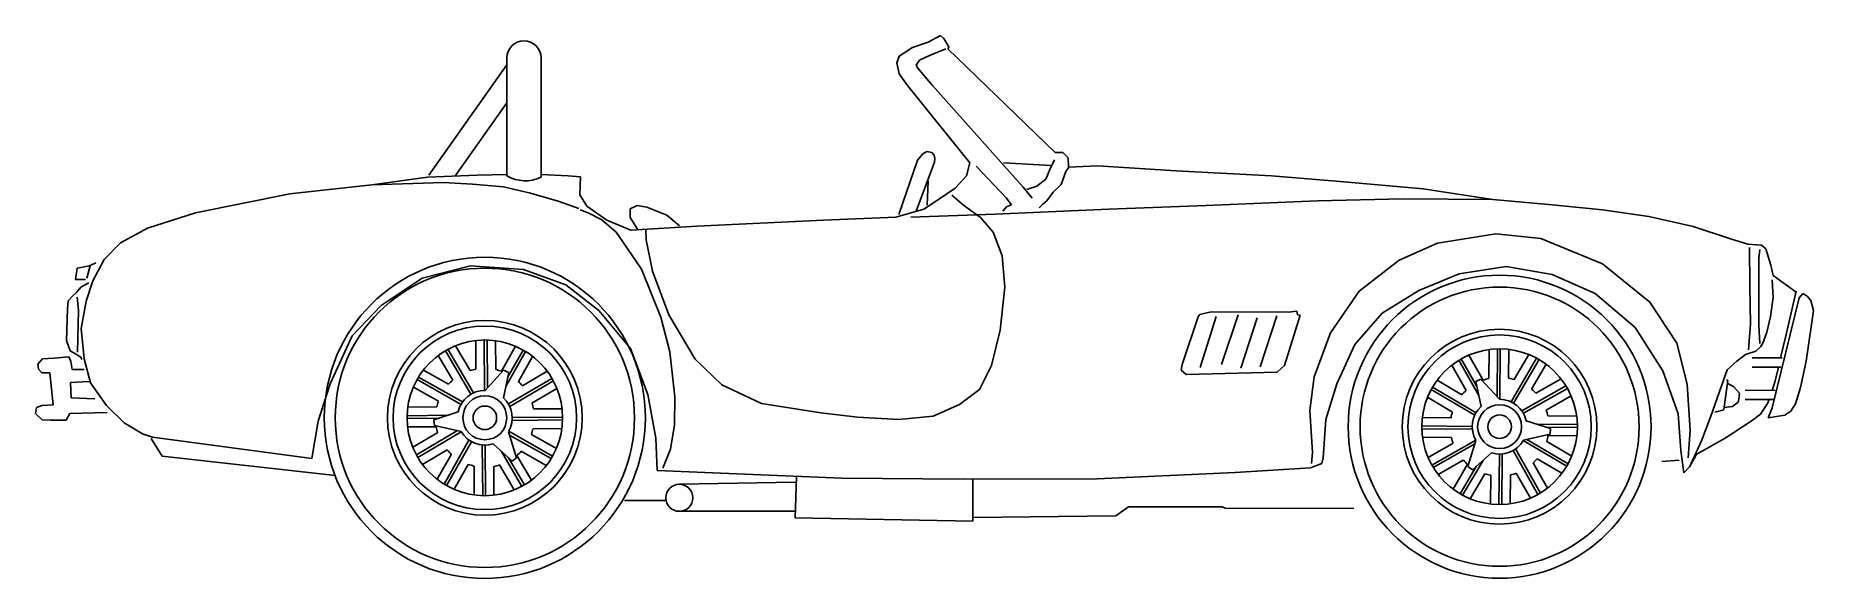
# Model space of a CAD drawing. Extents: x -4 to 0, y 0 to 1.22.
import ezdxf

# ---------------------------------------------------------------- set-up
doc = ezdxf.new("R2010")
doc.units = 0
doc.layers.get('0').update_dxf_attribs({"linetype": 'CONTINUOUS'})

msp = doc.modelspace()

# ---------------------------------------------------------------- linework, layer by layer
at = {"color": 0, "linetype": 'BYBLOCK'}
for p, q in [((-1.9937, 1.2077), (-2.0287, 1.1951)), ((-1.9662, 1.2222), (-1.9937, 1.2077)), ((-1.9587, 1.2156), (-1.9662, 1.2222)), ((-1.946, 1.1957), (-1.9587, 1.2156)), ((-2.9429, 1.1717), (-2.9429, 0.9062)), ((-2.8657, 0.9031), (-2.8657, 1.1717)), ((-2.0586, 1.1759), (-2.0643, 1.1608)), ((-2.0287, 1.1951), (-2.0586, 1.1759)), ((-2.0132, 1.1672), (-2.0204, 1.1554)), ((-1.991, 1.1775), (-2.0132, 1.1672)), ((-1.9537, 1.1921), (-1.991, 1.1775)), ((-1.9503, 1.1933), (-1.946, 1.1957)), ((-1.7072, 0.9591), (-1.9503, 1.1933)), ((-2.9429, 1.1563), (-3.1182, 0.908)), ((-2.0643, 1.1608), (-2.0588, 1.1358)), ((-2.0588, 1.1358), (-2.04, 1.1101)), ((-2.0204, 1.1554), (-2.0166, 1.1492)), ((-2.0166, 1.1492), (-1.9838, 1.1099)), ((-2.04, 1.1101), (-1.8996, 0.936)), ((-1.9838, 1.1099), (-1.7799, 0.881)), ((-2.9429, 1.0706), (-3.0582, 0.9072)), ((-2.0176, 0.9414), (-2.06, 0.8197)), ((-2.0206, 0.8267), (-1.9794, 0.9369)), ((-2.006, 0.9559), (-2.0176, 0.9414)), ((-1.9965, 0.9611), (-2.006, 0.9559)), ((-1.9854, 0.9586), (-1.9965, 0.9611)), ((-1.9802, 0.9526), (-1.9854, 0.9586)), ((-1.9789, 0.9454), (-1.9802, 0.9526)), ((-1.9794, 0.9369), (-1.9789, 0.9454)), ((-1.8996, 0.936), (-1.9073, 0.9063)), ((-1.8855, 0.9284), (-1.8183, 0.8567)), ((-1.7168, 0.9294), (-1.824, 0.9356)), ((-1.7288, 0.8987), (-1.7187, 0.9223)), ((-1.7187, 0.9223), (-1.7092, 0.9426)), ((-1.6902, 0.959), (-1.7072, 0.9591)), ((-1.6784, 0.9467), (-1.6902, 0.959)), ((-1.6838, 0.9164), (-1.6771, 0.9263)), ((-1.6776, 0.9263), (-1.6784, 0.9467)), ((-1.6114, 0.9288), (-1.6776, 0.9263)), ((-1.4352, 0.9175), (-1.6114, 0.9288)), ((-3.2471, 0.8863), (-3.4319, 0.866)), ((-3.1213, 0.9031), (-3.2471, 0.8863)), ((-3.0854, 0.8911), (-3.2471, 0.8863)), ((-3.0098, 0.9077), (-3.1213, 0.9031)), ((-3.0203, 0.8875), (-3.0854, 0.8911)), ((-2.9503, 0.8819), (-3.0203, 0.8875)), ((-2.9429, 0.9092), (-3.0098, 0.9077)), ((-2.8895, 0.8674), (-2.9503, 0.8819)), ((-2.8047, 0.9067), (-2.8657, 0.9094)), ((-2.7768, 0.9042), (-2.8047, 0.9067)), ((-2.7768, 0.9042), (-2.7781, 0.8636)), ((-1.9961, 0.8405), (-1.9934, 0.8946)), ((-1.9073, 0.9063), (-1.9325, 0.8785)), ((-1.7714, 0.8758), (-1.7487, 0.8832)), ((-1.7487, 0.8832), (-1.7288, 0.8987)), ((-1.7119, 0.8698), (-1.6943, 0.8867)), ((-1.6943, 0.8867), (-1.6838, 0.9164)), ((-1.2203, 0.9068), (-1.4352, 0.9175)), ((-1.0654, 0.894), (-1.2203, 0.9068)), ((-0.8783, 0.8773), (-1.0654, 0.894)), ((-3.4319, 0.866), (-3.6438, 0.8234)), ((-2.8272, 0.8491), (-2.8895, 0.8674)), ((-2.7805, 0.8328), (-2.8272, 0.8491)), ((-2.7781, 0.8636), (-2.7622, 0.8382)), ((-1.97, 0.8532), (-2.0032, 0.8312)), ((-1.9325, 0.8785), (-1.97, 0.8532)), ((-1.9402, 0.863), (-1.9138, 0.8401)), ((-1.8183, 0.8567), (-1.8056, 0.841)), ((-1.7799, 0.881), (-1.759, 0.8562)), ((-1.7437, 0.8341), (-1.7352, 0.8425)), ((-1.7352, 0.8425), (-1.7266, 0.85)), ((-1.7266, 0.85), (-1.7119, 0.8698)), ((-1.1166, 0.8502), (-1.3671, 0.8397)), ((-0.9238, 0.8544), (-1.1166, 0.8502)), ((-0.722, 0.8533), (-0.9238, 0.8544)), ((-0.7518, 0.8577), (-0.8783, 0.8773)), ((-0.722, 0.8533), (-0.7518, 0.8577)), ((-0.5879, 0.8408), (-0.722, 0.8533)), ((-3.6438, 0.8234), (-3.7523, 0.7886)), ((-2.7583, 0.8223), (-2.7772, 0.83)), ((-2.7622, 0.8382), (-2.7178, 0.8065)), ((-2.7286, 0.807), (-2.7583, 0.8223)), ((-2.6967, 0.7795), (-2.7286, 0.807)), ((-2.7178, 0.8065), (-2.6638, 0.7842)), ((-2.6646, 0.8318), (-2.6647, 0.8124)), ((-2.6647, 0.8124), (-2.6481, 0.786)), ((-2.6495, 0.8393), (-2.6646, 0.8318)), ((-2.6273, 0.8359), (-2.6495, 0.8393)), ((-2.5825, 0.8177), (-2.6273, 0.8359)), ((-2.5535, 0.7942), (-2.5825, 0.8177)), ((-2.2296, 0.8068), (-2.5137, 0.7932)), ((-2.0661, 0.8135), (-2.2296, 0.8068)), ((-2.0032, 0.8312), (-2.0661, 0.8135)), ((-1.8426, 0.8199), (-2.033, 0.8134)), ((-1.9138, 0.8401), (-1.8757, 0.8125)), ((-1.8757, 0.8125), (-1.847, 0.7793)), ((-1.5864, 0.8314), (-1.8426, 0.8199)), ((-1.817, 0.8368), (-1.8255, 0.8269)), ((-1.8056, 0.841), (-1.817, 0.8368)), ((-1.3671, 0.8397), (-1.5864, 0.8314)), ((-0.4745, 0.8298), (-0.5879, 0.8408)), ((-0.3702, 0.8151), (-0.4745, 0.8298)), ((-0.2701, 0.7924), (-0.3702, 0.8151)), ((-3.7523, 0.7886), (-3.8129, 0.7557)), ((-2.6816, 0.7581), (-2.6967, 0.7795)), ((-2.5137, 0.7932), (-2.6638, 0.7842)), ((-2.6287, 0.7621), (-2.6295, 0.7843)), ((-2.6144, 0.6921), (-2.6287, 0.7621)), ((-1.847, 0.7793), (-1.827, 0.7263)), ((-0.7149, 0.7758), (-0.8459, 0.7552)), ((-0.6138, 0.7653), (-0.7149, 0.7758)), ((-0.4747, 0.7084), (-0.6138, 0.7653)), ((-0.1866, 0.7645), (-0.2701, 0.7924)), ((-0.1475, 0.7525), (-0.1866, 0.7645)), ((-3.8129, 0.7557), (-3.8496, 0.7179)), ((-2.6394, 0.696), (-2.6816, 0.7581)), ((-1.827, 0.7263), (-1.8212, 0.6558)), ((-0.8459, 0.7552), (-0.933, 0.7169)), ((-0.1163, 0.75), (-0.1475, 0.7525)), ((-0.1437, 0.745), (-0.1427, 0.659)), ((-0.12, 0.7403), (-0.1224, 0.7208)), ((-0.1069, 0.7424), (-0.1163, 0.75)), ((-0.0953, 0.7055), (-0.1069, 0.7424)), ((-3.9145, 0.6733), (-3.911, 0.6988)), ((-3.911, 0.6988), (-3.894, 0.7016)), ((-3.894, 0.7016), (-3.8817, 0.7048)), ((-3.8889, 0.676), (-3.8812, 0.7039)), ((-3.8817, 0.7048), (-3.8684, 0.7109)), ((-3.8496, 0.7179), (-3.8753, 0.6698)), ((-3.1333, 0.6764), (-3.0245, 0.7037)), ((-3.0245, 0.7037), (-2.9055, 0.6955)), ((-2.9055, 0.6955), (-2.8102, 0.661)), ((-2.5956, 0.5885), (-2.6394, 0.696)), ((-2.5776, 0.5936), (-2.6144, 0.6921)), ((-0.933, 0.7169), (-1.0227, 0.6465)), ((-0.888, 0.6486), (-0.7971, 0.6855)), ((-0.7971, 0.6855), (-0.6916, 0.702)), ((-0.6916, 0.702), (-0.5878, 0.6844)), ((-0.5878, 0.6844), (-0.4911, 0.6414)), ((-0.3679, 0.6218), (-0.4747, 0.7084)), ((-0.1224, 0.7208), (-0.1224, 0.57)), ((-0.0902, 0.6818), (-0.0953, 0.7055)), ((-0.0384, 0.6447), (-0.0902, 0.6818)), ((-3.9203, 0.636), (-3.9127, 0.6431)), ((-3.8922, 0.6732), (-3.9145, 0.6733)), ((-3.9127, 0.6431), (-3.9027, 0.6558)), ((-3.9027, 0.6558), (-3.8847, 0.6656)), ((-3.8753, 0.6698), (-3.8906, 0.6241)), ((-3.2258, 0.6145), (-3.1333, 0.6764)), ((-2.8102, 0.661), (-2.7358, 0.6034)), ((-1.8212, 0.6558), (-1.8312, 0.559)), ((-1.0227, 0.6465), (-1.087, 0.5533)), ((-0.971, 0.5971), (-0.888, 0.6486)), ((-0.4911, 0.6414), (-0.4012, 0.5653)), ((-0.1427, 0.659), (-0.1412, 0.5725)), ((-0.0921, 0.6724), (-0.0904, 0.6322)), ((-0.0447, 0.6178), (-0.0384, 0.6466)), ((-0.0384, 0.6466), (-0.0384, 0.6447)), ((-0.0233, 0.6413), (-0.0318, 0.6318)), ((-0.0233, 0.6413), (-0.0139, 0.6356)), ((-3.9345, 0.5359), (-3.9328, 0.6073)), ((-3.9328, 0.6073), (-3.9308, 0.6252)), ((-3.9308, 0.6252), (-3.9203, 0.636)), ((-3.9077, 0.6038), (-3.9104, 0.6336)), ((-3.9101, 0.5094), (-3.9077, 0.6038)), ((-3.8906, 0.6241), (-3.9013, 0.5627)), ((-3.2914, 0.5463), (-3.2258, 0.6145)), ((-2.7358, 0.6034), (-2.664, 0.518)), ((-1.1826, 0.5996), (-1.1633, 0.6014)), ((-1.1633, 0.6014), (-1.1614, 0.5938)), ((-0.3069, 0.5298), (-0.3679, 0.6218)), ((-0.0904, 0.6322), (-0.0959, 0.5897)), ((-0.0318, 0.6318), (-0.0921, 0.3842)), ((-0.0611, 0.5489), (-0.0447, 0.6178)), ((-0.0139, 0.6356), (-0.0054, 0.6261)), ((-0.0054, 0.6261), (0.0006, 0.6029)), ((0.0006, 0.6029), (-0.0035, 0.5718)), ((-3.9013, 0.5627), (-3.8951, 0.4942)), ((-2.5757, 0.51), (-2.5956, 0.5885)), ((-2.5186, 0.4936), (-2.5776, 0.5936)), ((-1.4214, 0.4813), (-1.3854, 0.5888)), ((-1.3854, 0.5888), (-1.3816, 0.594)), ((-1.3816, 0.594), (-1.3561, 0.6005)), ((-1.3808, 0.4749), (-1.3452, 0.5896)), ((-1.3561, 0.6005), (-1.1826, 0.5996)), ((-1.3331, 0.4813), (-1.2951, 0.5936)), ((-1.2896, 0.4735), (-1.2526, 0.5867)), ((-1.2457, 0.4761), (-1.2082, 0.5912)), ((-1.1557, 0.5928), (-1.1908, 0.4792)), ((-1.1614, 0.5938), (-1.1557, 0.5928)), ((-1.0328, 0.5265), (-0.971, 0.5971)), ((-0.4012, 0.5653), (-0.3389, 0.4676)), ((-0.1412, 0.5725), (-0.1458, 0.5144)), ((-0.1224, 0.57), (-0.12, 0.5286)), ((-0.0959, 0.5897), (-0.1046, 0.5543)), ((-0.0035, 0.5718), (-0.0157, 0.4891)), ((-3.9262, 0.5127), (-3.9345, 0.5359)), ((-3.3406, 0.4383), (-3.2914, 0.5463)), ((-3.0253, 0.4678), (-3.0584, 0.5239)), ((-3.0123, 0.471), (-3.0128, 0.5356)), ((-2.9928, 0.4232), (-2.9938, 0.5368)), ((-2.9865, 0.4291), (-2.9874, 0.5369)), ((-2.9678, 0.4701), (-2.9684, 0.5352)), ((-2.9549, 0.4663), (-2.923, 0.5226)), ((-1.8312, 0.559), (-1.851, 0.4793)), ((-1.087, 0.5533), (-1.1239, 0.4542)), ((-1.0729, 0.4384), (-1.0328, 0.5265)), ((-0.2838, 0.4371), (-0.3069, 0.5298)), ((-0.1184, 0.5213), (-0.1293, 0.5119)), ((-0.1132, 0.5298), (-0.1184, 0.5213)), ((-0.1046, 0.5543), (-0.1132, 0.5298)), ((-0.1132, 0.5298), (-0.1132, 0.5298)), ((-0.0733, 0.4964), (-0.0611, 0.5489)), ((-3.9996, 0.4824), (-3.9891, 0.4946)), ((-3.9977, 0.4715), (-3.9996, 0.4824)), ((-3.9891, 0.4946), (-3.9622, 0.4959)), ((-3.9622, 0.4959), (-3.9295, 0.4991)), ((-3.9295, 0.4991), (-3.9253, 0.4882)), ((-3.9196, 0.5085), (-3.9262, 0.5127)), ((-3.9253, 0.4882), (-3.9221, 0.4702)), ((-3.9026, 0.4984), (-3.9196, 0.5085)), ((-3.8998, 0.4932), (-3.9026, 0.4984)), ((-3.8951, 0.4942), (-3.8807, 0.4402)), ((-3.0643, 0.4463), (-3.0971, 0.502)), ((-3.0236, 0.4147), (-3.0812, 0.5126)), ((-3.0179, 0.4176), (-3.0758, 0.5158)), ((-2.9452, 0.4318), (-2.9004, 0.511)), ((-2.9409, 0.4524), (-2.906, 0.5141)), ((-2.9168, 0.4433), (-2.8848, 0.5)), ((-2.664, 0.518), (-2.6253, 0.4143)), ((-2.5644, 0.4088), (-2.5757, 0.51)), ((-2.4584, 0.4357), (-2.5186, 0.4936)), ((-1.4234, 0.469), (-1.4214, 0.4813)), ((-0.7534, 0.4119), (-0.7982, 0.4911)), ((-0.7577, 0.4324), (-0.7927, 0.4942)), ((-0.7437, 0.4464), (-0.7756, 0.5027)), ((-0.7308, 0.4501), (-0.7302, 0.5153)), ((-0.7121, 0.4092), (-0.7112, 0.517)), ((-0.7058, 0.4033), (-0.7048, 0.5169)), ((-0.6863, 0.451), (-0.6858, 0.5157)), ((-0.6807, 0.3977), (-0.6229, 0.4959)), ((-0.6751, 0.3948), (-0.6174, 0.4927)), ((-0.6733, 0.4478), (-0.6402, 0.504)), ((-0.6343, 0.4264), (-0.6015, 0.4821)), ((-0.172, 0.489), (-0.1934, 0.4697)), ((-0.1525, 0.5045), (-0.172, 0.489)), ((-0.1293, 0.5119), (-0.1525, 0.5045)), ((-0.0695, 0.4963), (-0.1371, 0.4967)), ((-0.0157, 0.4891), (-0.0287, 0.4296)), ((-3.9902, 0.463), (-3.9977, 0.4715)), ((-3.9723, 0.4629), (-3.9902, 0.463)), ((-3.9651, 0.3906), (-3.9723, 0.4629)), ((-3.9256, 0.4414), (-3.884, 0.4431)), ((-3.9244, 0.4064), (-3.9256, 0.4414)), ((-3.9221, 0.4702), (-3.8952, 0.4701)), ((-3.0459, 0.3919), (-3.1448, 0.4479)), ((-3.0425, 0.3973), (-3.1417, 0.4534)), ((-3.074, 0.437), (-3.1307, 0.4691)), ((-2.9919, 0.4232), (-2.9501, 0.4686)), ((-2.9386, 0.4633), (-2.9505, 0.4069)), ((-2.9501, 0.4686), (-2.9386, 0.4633)), ((-2.9391, 0.3929), (-2.8412, 0.4505)), ((-2.9362, 0.3872), (-2.838, 0.4451)), ((-2.9075, 0.4336), (-2.8518, 0.4664)), ((-1.851, 0.4793), (-1.8777, 0.4255)), ((-1.4121, 0.459), (-1.4234, 0.469)), ((-1.2074, 0.4646), (-1.4121, 0.459)), ((-1.1908, 0.4792), (-1.2074, 0.4646)), ((-1.1239, 0.4542), (-1.1337, 0.3782)), ((-0.7911, 0.4137), (-0.8468, 0.4465)), ((-0.7818, 0.4234), (-0.8139, 0.4801)), ((-0.7485, 0.4486), (-0.76, 0.4433)), ((-0.76, 0.4433), (-0.7481, 0.387)), ((-0.7067, 0.4033), (-0.7485, 0.4486)), ((-0.6246, 0.4171), (-0.5679, 0.4491)), ((-0.3389, 0.4676), (-0.3044, 0.3706)), ((-0.1934, 0.4697), (-0.2116, 0.4188)), ((-0.1925, 0.4456), (-0.2014, 0.3804)), ((-0.1954, 0.4475), (-0.1925, 0.4456)), ((-0.073, 0.4759), (-0.1372, 0.4759)), ((-0.0925, 0.4234), (-0.0853, 0.4446)), ((-0.0853, 0.4446), (-0.078, 0.4759)), ((-3.8705, 0.4047), (-3.9244, 0.4064)), ((-3.8807, 0.4402), (-3.8446, 0.389)), ((-3.3675, 0.3544), (-3.3406, 0.4383)), ((-3.097, 0.399), (-3.1533, 0.4308)), ((-2.8861, 0.3947), (-2.8299, 0.4277)), ((-2.6253, 0.4143), (-2.6074, 0.3155)), ((-2.5647, 0.3459), (-2.5644, 0.4088)), ((-2.3693, 0.3941), (-2.4584, 0.4357)), ((-1.8777, 0.4255), (-1.9228, 0.3918)), ((-1.0979, 0.3577), (-1.0729, 0.4384)), ((-0.8125, 0.3747), (-0.8687, 0.4078)), ((-0.7624, 0.3673), (-0.8606, 0.4251)), ((-0.7595, 0.3729), (-0.8574, 0.4306)), ((-0.6561, 0.3774), (-0.5569, 0.4335)), ((-0.6527, 0.372), (-0.5538, 0.4279)), ((-0.6016, 0.379), (-0.5453, 0.4109)), ((-0.2772, 0.3331), (-0.2838, 0.4371)), ((-0.2116, 0.4188), (-0.2303, 0.365)), ((-0.1921, 0.439), (-0.179, 0.4316)), ((-0.179, 0.4316), (-0.1662, 0.4168)), ((-0.1662, 0.4168), (-0.1682, 0.3973)), ((-0.0889, 0.4029), (-0.1531, 0.4029)), ((-0.0854, 0.4233), (-0.153, 0.4237)), ((-0.1026, 0.3936), (-0.0994, 0.4029)), ((-0.0287, 0.4296), (-0.0397, 0.3933)), ((-4.0044, 0.3714), (-4.0024, 0.3846)), ((-3.9893, 0.3567), (-4.0044, 0.3714)), ((-4.0024, 0.3846), (-3.9892, 0.3897)), ((-3.9892, 0.3897), (-3.9651, 0.3906)), ((-3.9269, 0.3715), (-3.9355, 0.3564)), ((-3.8428, 0.3739), (-3.9269, 0.3715)), ((-3.8446, 0.389), (-3.8046, 0.3505)), ((-3.0766, 0.3672), (-3.1676, 0.3664)), ((-3.0966, 0.3607), (-3.1675, 0.3601)), ((-3.1008, 0.386), (-3.1659, 0.3855)), ((-3.1072, 0.3572), (-3.0524, 0.3751)), ((-2.9306, 0.3621), (-2.817, 0.3631)), ((-2.8829, 0.3816), (-2.8182, 0.3822)), ((-2.2352, 0.3731), (-2.3693, 0.3941)), ((-2.1526, 0.3632), (-2.2352, 0.3731)), ((-2.06, 0.3575), (-2.1526, 0.3632)), ((-1.982, 0.3651), (-2.06, 0.3575)), ((-1.9228, 0.3918), (-1.982, 0.3651)), ((-1.1337, 0.3782), (-1.1281, 0.2832)), ((-0.8158, 0.3616), (-0.8804, 0.3622)), ((-0.5979, 0.3661), (-0.5327, 0.3655)), ((-0.3044, 0.3706), (-0.2983, 0.2883)), ((-0.2303, 0.365), (-0.2514, 0.3098)), ((-0.2033, 0.3786), (-0.2217, 0.3744)), ((-0.2014, 0.3804), (-0.2033, 0.3786)), ((-0.1817, 0.3872), (-0.2002, 0.3852)), ((-0.1682, 0.3973), (-0.1817, 0.3872)), ((-0.1377, 0.3555), (-0.1183, 0.3696)), ((-0.1183, 0.3696), (-0.1026, 0.3936)), ((-0.0921, 0.3842), (-0.1016, 0.3619)), ((-0.0639, 0.3679), (-0.1016, 0.3619)), ((-0.0504, 0.3763), (-0.0639, 0.3679)), ((-0.0397, 0.3933), (-0.0504, 0.3763)), ((-3.9704, 0.3566), (-3.9893, 0.3567)), ((-3.9355, 0.3564), (-3.9704, 0.3566)), ((-3.8046, 0.3505), (-3.7632, 0.3257)), ((-3.7632, 0.3257), (-3.741, 0.318)), ((-3.3821, 0.2703), (-3.3675, 0.3544)), ((-3.1017, 0.3416), (-3.1663, 0.341)), ((-3.0984, 0.3285), (-3.1546, 0.2955)), ((-3.0536, 0.3328), (-3.1465, 0.2781)), ((-3.0454, 0.3303), (-3.1433, 0.2726)), ((-3.106, 0.3446), (-3.1072, 0.3572)), ((-3.0458, 0.3311), (-3.106, 0.3446)), ((-2.939, 0.3304), (-2.9207, 0.2716)), ((-2.9386, 0.3312), (-2.8397, 0.2753)), ((-2.9367, 0.3228), (-2.8428, 0.2697)), ((-2.9309, 0.3558), (-2.8169, 0.3568)), ((-2.8875, 0.3242), (-2.8312, 0.2924)), ((-2.8838, 0.3371), (-2.8186, 0.3377)), ((-2.574, 0.2907), (-2.5647, 0.3459)), ((-1.1035, 0.2717), (-1.0979, 0.3577)), ((-0.7677, 0.3358), (-0.8817, 0.3368)), ((-0.768, 0.3422), (-0.8816, 0.3432)), ((-0.6528, 0.3111), (-0.5926, 0.3246)), ((-0.5915, 0.3373), (-0.6462, 0.3551)), ((-0.622, 0.3472), (-0.531, 0.3465)), ((-0.602, 0.3407), (-0.5311, 0.3401)), ((-0.597, 0.3216), (-0.5323, 0.3211)), ((-0.5926, 0.3246), (-0.5915, 0.3373)), ((-0.2818, 0.2712), (-0.2772, 0.3331)), ((-0.1984, 0.3157), (-0.1377, 0.3555)), ((-3.719, 0.2754), (-3.7443, 0.3147)), ((-3.741, 0.318), (-3.3821, 0.2703)), ((-3.077, 0.2896), (-3.1327, 0.2567)), ((-3.028, 0.3113), (-3.0841, 0.2122)), ((-3.0226, 0.3079), (-3.0786, 0.209)), ((-2.9981, 0.3002), (-2.9971, 0.1863)), ((-2.9917, 0.2999), (-2.9907, 0.1863)), ((-2.931, 0.2643), (-2.9739, 0.3027)), ((-2.955, 0.2857), (-2.9088, 0.2073)), ((-2.9105, 0.2862), (-2.8538, 0.2541)), ((-2.6074, 0.3155), (-2.604, 0.2431)), ((-2.5912, 0.2483), (-2.574, 0.2907)), ((-1.1281, 0.2832), (-1.1301, 0.2586)), ((-0.8148, 0.3172), (-0.88, 0.3177)), ((-0.8111, 0.3043), (-0.8674, 0.2724)), ((-0.76, 0.3113), (-0.8589, 0.2553)), ((-0.7619, 0.3029), (-0.8558, 0.2498)), ((-0.7596, 0.3105), (-0.7779, 0.2517)), ((-0.7676, 0.2443), (-0.7247, 0.2828)), ((-0.676, 0.288), (-0.62, 0.1891)), ((-0.6706, 0.2914), (-0.6145, 0.1922)), ((-0.6532, 0.3103), (-0.5553, 0.2527)), ((-0.645, 0.3129), (-0.5521, 0.2581)), ((-0.6002, 0.3086), (-0.544, 0.2755)), ((-0.2983, 0.2883), (-0.2914, 0.2377)), ((-0.2514, 0.3098), (-0.2753, 0.2575)), ((-0.2633, 0.2787), (-0.1984, 0.3157)), ((-3.3289, 0.2318), (-3.719, 0.2754)), ((-3.0677, 0.2799), (-3.0998, 0.2232)), ((-3.0296, 0.2568), (-3.0615, 0.2006)), ((-3.0167, 0.2531), (-3.0162, 0.1879)), ((-2.9723, 0.2522), (-2.9717, 0.1875)), ((-2.9592, 0.2554), (-2.9261, 0.1993)), ((-2.9393, 0.2717), (-2.9033, 0.2106)), ((-2.9207, 0.2716), (-2.931, 0.2643)), ((-2.9202, 0.2768), (-2.8874, 0.2211)), ((-2.604, 0.2431), (-2.407, 0.2346)), ((-1.3022, 0.2387), (-1.132, 0.2492)), ((-1.132, 0.2492), (-1.1069, 0.2585)), ((-1.1069, 0.2585), (-1.1035, 0.2717)), ((-0.7881, 0.2662), (-0.8448, 0.2341)), ((-0.7784, 0.2569), (-0.8112, 0.2012)), ((-0.7593, 0.2517), (-0.7953, 0.1906)), ((-0.7437, 0.2658), (-0.7898, 0.1874)), ((-0.7779, 0.2517), (-0.7676, 0.2443)), ((-0.7069, 0.28), (-0.7079, 0.1664)), ((-0.7005, 0.2803), (-0.7015, 0.1663)), ((-0.6309, 0.2599), (-0.5988, 0.2032)), ((-0.6216, 0.2696), (-0.5659, 0.2368)), ((-0.3017, 0.2661), (-0.3409, 0.2635)), ((-0.2914, 0.2377), (-0.2786, 0.2514)), ((-0.2786, 0.2514), (-0.2648, 0.2754)), ((-0.2648, 0.2754), (-0.2633, 0.2787)), ((-2.5539, 0.2119), (-2.2923, 0.2169)), ((-2.407, 0.2346), (-2.1883, 0.2259)), ((-2.2936, 0.1362), (-2.2902, 0.2281)), ((-2.1883, 0.2259), (-1.9137, 0.2235)), ((-1.9137, 0.2235), (-1.6127, 0.2243)), ((-1.8929, 0.2223), (-1.8929, 0.1289)), ((-1.3022, 0.2387), (-1.6127, 0.2243)), ((-0.7394, 0.2355), (-0.7725, 0.1793)), ((-0.7264, 0.2322), (-0.7269, 0.1676)), ((-0.6819, 0.2331), (-0.6825, 0.168)), ((-0.669, 0.2369), (-0.6371, 0.1806)), ((-2.5844, 0.1755), (-2.6776, 0.1755)), ((-1.5422, 0.1611), (-1.5711, 0.1409)), ((-1.3314, 0.1609), (-1.5422, 0.1611)), ((-1.3243, 0.158), (-1.3314, 0.1609)), ((-2.2917, 0.1513), (-2.5544, 0.1511)), ((-1.8929, 0.1289), (-2.2936, 0.1362)), ((-1.5711, 0.1409), (-1.8929, 0.1374)), ((-1.0347, 0.1575), (-1.3243, 0.158))]:
    msp.add_line(p, q, dxfattribs=at)
for centre, radius in [((-2.9923, 0.3616), 0.3616), ((-2.9923, 0.3616), 0.337), ((-0.7064, 0.3416), 0.3411), ((-0.7064, 0.3416), 0.3143), ((-2.9923, 0.3616), 0.2193), ((-2.9923, 0.3616), 0.2066), ((-0.7064, 0.3416), 0.2193), ((-2.9923, 0.3616), 0.1753), ((-0.7064, 0.3416), 0.2066), ((-0.7064, 0.3416), 0.1753), ((-2.9923, 0.3616), 0.0494), ((-2.9923, 0.3616), 0.0265), ((-0.7064, 0.3416), 0.0494), ((-0.7064, 0.3416), 0.0265), ((-2.5542, 0.1815), 0.0304)]:
    msp.add_circle(centre, radius, dxfattribs=at)
for centre, radius, start, end in [((-2.9043, 1.1717), 0.0386, 0, 180), ((-2.9013, 0.9804), 0.0851, 240.6981, 294.7246), ((-2.9923, 0.3616), 0.1112, 130.363, 137.2977), ((-2.9923, 0.3616), 0.1112, 100.363, 107.2977), ((-2.9923, 0.3616), 0.1112, 70.363, 77.2977), ((-2.9923, 0.3616), 0.1112, 40.363, 47.2977), ((-0.7064, 0.3416), 0.1112, 102.7023, 109.637), ((-0.7064, 0.3416), 0.1112, 72.7023, 79.637), ((-2.9923, 0.3616), 0.0617, 89.6688, 167.3416), ((-2.9923, 0.3616), 0.0617, 329.6688, 47.3416), ((-0.7064, 0.3416), 0.1112, 132.7023, 139.637), ((-0.7064, 0.3416), 0.0617, 12.6584, 90.3312), ((-0.7064, 0.3416), 0.1112, 42.7023, 49.637), ((-2.9923, 0.3616), 0.1112, 160.363, 167.2977), ((-2.9923, 0.3616), 0.1112, 10.363, 17.2977), ((-0.7064, 0.3416), 0.1112, 162.7023, 169.637), ((-0.7064, 0.3416), 0.0617, 132.6584, 210.3312), ((-0.7064, 0.3416), 0.1112, 12.7023, 19.637), ((-2.9923, 0.3616), 0.1112, 190.363, 197.2977), ((-2.9923, 0.3616), 0.0617, 209.6688, 287.3416), ((-2.9923, 0.3616), 0.1112, 340.363, 347.2977), ((-0.7064, 0.3416), 0.1112, 342.7023, 349.637), ((-2.9923, 0.3616), 0.1112, 220.363, 227.2977), ((-2.9923, 0.3616), 0.1112, 310.363, 317.2977), ((-0.7064, 0.3416), 0.1112, 192.7023, 199.637), ((-0.7064, 0.3416), 0.0617, 252.6584, 330.3312), ((-2.9923, 0.3616), 0.1112, 250.363, 257.2977), ((-2.9923, 0.3616), 0.1112, 280.363, 287.2977), ((-0.7064, 0.3416), 0.1112, 222.7023, 229.637), ((-0.7064, 0.3416), 0.1112, 312.7023, 319.637), ((-0.7064, 0.3416), 0.1112, 252.7023, 259.637), ((-0.7064, 0.3416), 0.1112, 282.7023, 289.637)]:
    msp.add_arc(centre, radius, start, end, dxfattribs=at)

doc.saveas('drawing.dxf')
